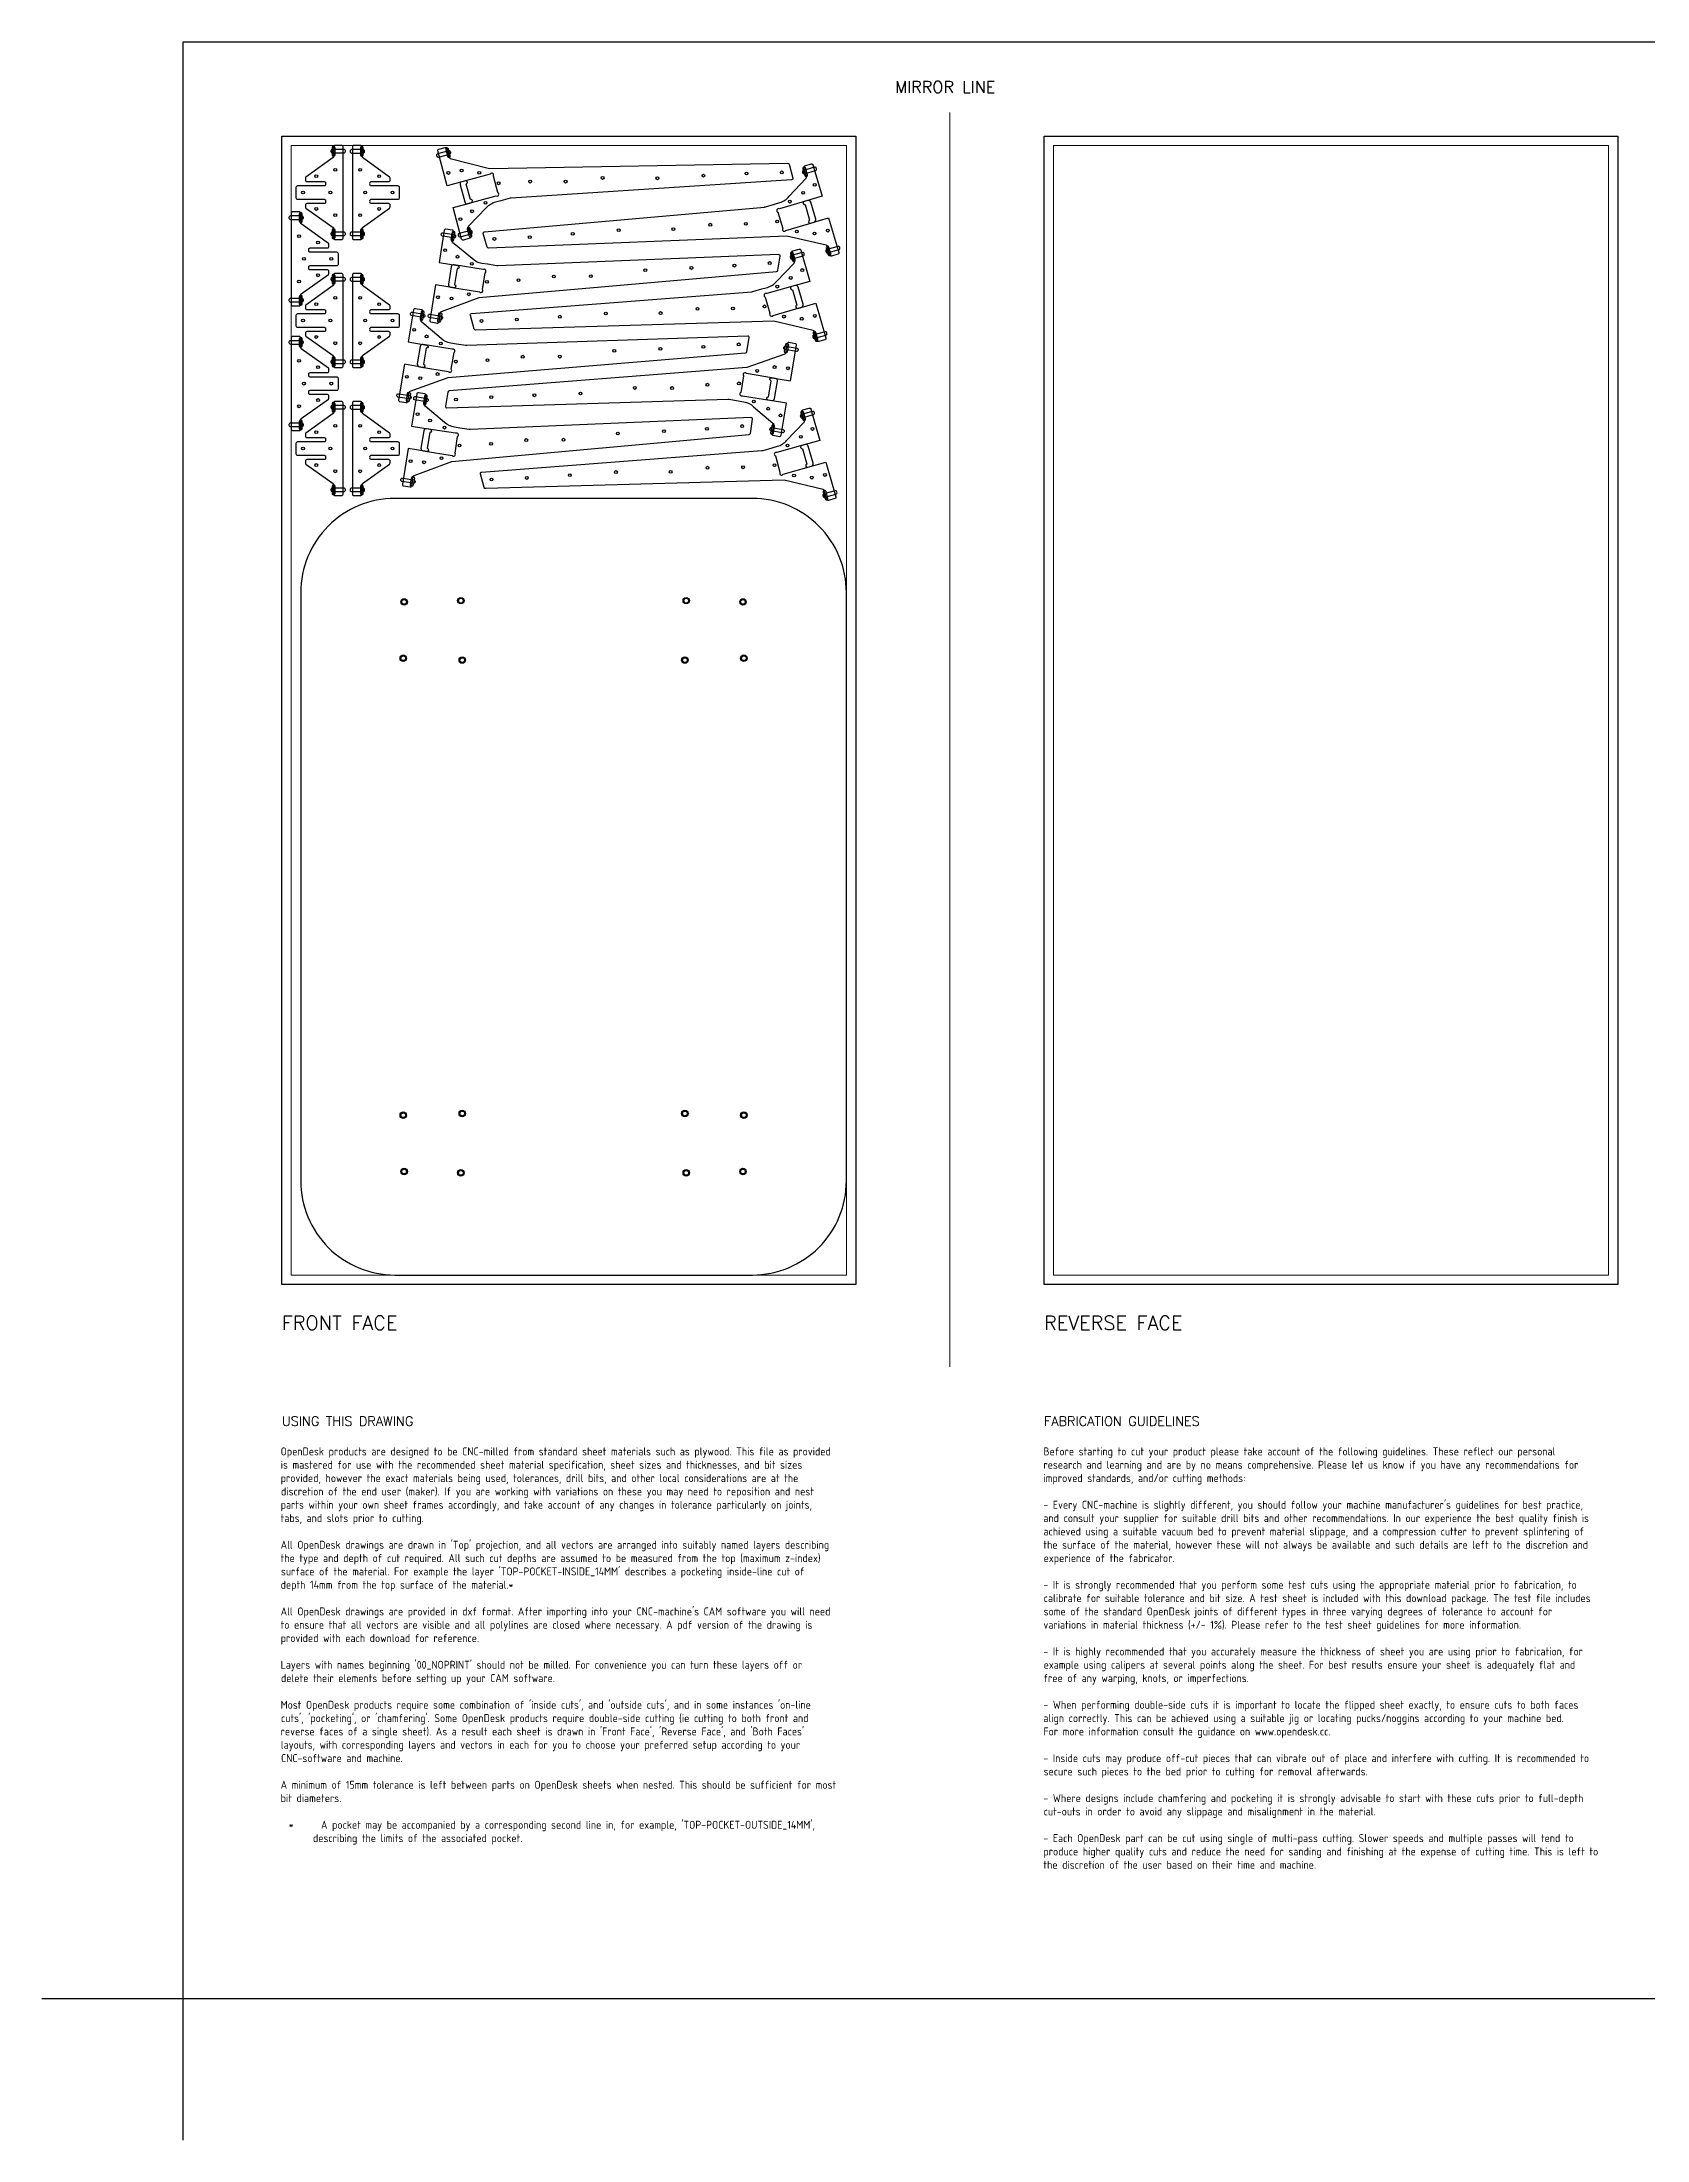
# Model space of a CAD drawing. Header units: millimetres. Extents: x -300 to 5880, y -300 to 4158.
# Drawn here: x -300 to 3112, y -300 to 4158 of the extents above; entities that cross this region are included whole.
import ezdxf
from ezdxf.enums import TextEntityAlignment as Align

# ---------------------------------------------------------------- set-up
doc = ezdxf.new("R2010")
doc.units = ezdxf.units.MM
doc.layers.add('00-NOPRINT_TEXT', color=7, linetype='Continuous', lineweight=25)
doc.layers.add('00_NOPRINT_TOLERANCE', color=7, linetype='Continuous', lineweight=5)
for name, color, linetype, lineweight, true_color in [('BOARD_$TH-NOMINAL', 3, 'Continuous', 30, 0x00ff00), ('TOP-CUT-OUTSIDE_24.000MM', 140, 'Continuous', 25, 0x00a2ff), ('TOP-HOLE-6.000MM-DIAM_15.000MM', 20, 'Continuous', 25, 0xff2400), ('TOP-POCKET-INSIDE_14.000MM', 190, 'Continuous', 25, 0x9300ff), ('TOP-POCKET-INSIDE_19.000MM', 100, 'Continuous', 25, 0x00ff20), ('TOP-POCKET-INSIDE_2.000MM', 110, 'Continuous', 25, 0x00ff94), ('TOP-POCKET-INSIDE_4.000MM', 160, 'Continuous', 25, 0x0026ff), ('TOP-POCKET-INSIDE_9.000MM', 60, 'Continuous', 25, 0xb0ff00)]:
    doc.layers.add(name, color=color, linetype=linetype, lineweight=lineweight, true_color=true_color)
doc.layers.add('TOP-CHAMFER-ONLINE_14.000MM', color=70, linetype='Continuous', true_color=0x8fff00)
doc.styles.add('OD-ISOCP-17_240', font='isocp.shx')
doc.styles.add('OD-ISOCP-17_241', font='isocp.shx')
doc.styles.add('OD-ISOCP-17_242', font='isocp.shx')
doc.styles.add('OD-ISOCP-17_243', font='isocp.shx')
doc.styles.add('OD-ISOCP-17_244', font='isocp.shx')
doc.styles.add('OD-ISOCP-17_245', font='isocp.shx')
doc.styles.add('OD-ISOCP-17_246', font='isocp.shx')
doc.styles.add('OD-ISOCP-17_247', font='isocp.shx')
doc.styles.add('OD-ISOCP-17_248', font='isocp.shx')
doc.styles.add('OD-ISOCP-17_249', font='isocp.shx')
doc.styles.add('OD-ISOCP-17_250', font='isocp.shx')
doc.styles.add('OD-ISOCP-17_251', font='isocp.shx')
doc.styles.add('OD-ISOCP-17_252', font='isocp.shx')
doc.styles.add('OD-ISOCP-17_253', font='isocp.shx')
doc.styles.add('OD-ISOCP-17_254', font='isocp.shx')
doc.styles.add('OD-ISOCP-17_255', font='isocp.shx')
doc.styles.add('OD-ISOCP-17_256', font='isocp.shx')
doc.styles.add('OD-ISOCP-17_257', font='isocp.shx')
doc.styles.add('OD-ISOCP-17_258', font='isocp.shx')
doc.styles.add('OD-ISOCP-17_259', font='isocp.shx')
doc.styles.add('OD-ISOCP-17_260', font='isocp.shx')
doc.styles.add('OD-ISOCP-17_261', font='isocp.shx')
doc.styles.add('OD-ISOCP-17_262', font='isocp.shx')
doc.styles.add('OD-ISOCP-17_263', font='isocp.shx')
doc.styles.add('OD-ISOCP-17_264', font='isocp.shx')
doc.styles.add('OD-ISOCP-17_265', font='isocp.shx')
doc.styles.add('OD-ISOCP-17_266', font='isocp.shx')
doc.styles.add('OD-ISOCP-17_267', font='isocp.shx')
doc.styles.add('OD-ISOCP-17_268', font='isocp.shx')
doc.styles.add('OD-ISOCP-17_269', font='isocp.shx')
doc.styles.add('OD-ISOCP-17_270', font='isocp.shx')
doc.styles.add('OD-ISOCP-17_271', font='isocp.shx')
doc.styles.add('OD-ISOCP-17_272', font='isocp.shx')
doc.styles.add('OD-ISOCP-17_273', font='isocp.shx')
doc.styles.add('OD-ISOCP-17_274', font='isocp.shx')
doc.styles.add('OD-ISOCP-17_275', font='isocp.shx')
doc.styles.add('OD-ISOCP-17_276', font='isocp.shx')
doc.styles.add('OD-ISOCP-17_277', font='isocp.shx')
doc.styles.add('OD-ISOCP-17_278', font='isocp.shx')
doc.styles.add('OD-ISOCP-17_279', font='isocp.shx')
doc.styles.add('OD-ISOCP-17_280', font='isocp.shx')
doc.styles.add('OD-ISOCP-17_281', font='isocp.shx')
doc.styles.add('OD-ISOCP-17_282', font='isocp.shx')
doc.styles.add('OD-ISOCP-17_283', font='isocp.shx')
doc.styles.add('OD-ISOCP-17_284', font='isocp.shx')
doc.styles.add('OD-ISOCP-17_285', font='isocp.shx')
doc.styles.add('OD-ISOCP-17_286', font='isocp.shx')
doc.styles.add('OD-ISOCP-17_287', font='isocp.shx')
doc.styles.add('OD-ISOCP-17_288', font='isocp.shx')
doc.styles.add('OD-SIMPLEX-20_87', font='simplex.shx')
doc.styles.add('OD-SIMPLEX-20_88', font='simplex.shx')
doc.styles.add('OD-SIMPLEX-25_89', font='simplex.shx')
doc.styles.add('OD-SIMPLEX-30_88', font='simplex.shx')
doc.styles.add('OD-SIMPLEX-30_89', font='simplex.shx')

# ---------------------------------------------------------------- blocks, each defined once
blk = doc.blocks.new('Borders Opendesk_7')
at = {"layer": '00-NOPRINT_TEXT'}
for p, q in [((0, 4158), (5880, 4158)), ((0, 0), (0, 4158)), ((0, 0), (-300, 0)), ((0, -300), (0, 0)), ((5880, 0), (0, 0))]:
    blk.add_line(p, q, dxfattribs=at)
at = {"layer": '00_NOPRINT_TOLERANCE', "ltscale": 0.379043}
blk.add_line((1630, 1343.2), (1630, 4008), dxfattribs=at)
at = {"layer": '00_NOPRINT_TOLERANCE', "ltscale": 0.379202}
for p, q in [((210, 3958), (1430, 3958)), ((210, 1518), (210, 3958)), ((1430, 3958), (1430, 1518)), ((1830, 3958), (3050, 3958)), ((1830, 1518), (1830, 3958)), ((3050, 3958), (3050, 1518)), ((1430, 1518), (210, 1518)), ((3050, 1518), (1830, 1518))]:
    blk.add_line(p, q, dxfattribs=at)
at = {"layer": '00_NOPRINT_TOLERANCE', "ltscale": 0.380876}
for p, q in [((230, 3938), (1410, 3938)), ((1850, 3938), (3030, 3938)), ((1410, 1538), (230, 1538)), ((3030, 1538), (1850, 1538))]:
    blk.add_line(p, q, dxfattribs=at)
at = {"layer": '00_NOPRINT_TOLERANCE', "ltscale": 0.380023}
for p, q in [((230, 1538), (230, 3938)), ((1410, 3938), (1410, 1538)), ((1850, 1538), (1850, 3938)), ((3030, 3938), (3030, 1538))]:
    blk.add_line(p, q, dxfattribs=at)
at = {"layer": 'BOARD_$TH-NOMINAL'}
for p, q in [((210, 3958), (1430, 3958)), ((210, 1518), (210, 3958)), ((1430, 3958), (1430, 1518)), ((1830, 3958), (3050, 3958)), ((1830, 1518), (1830, 3958)), ((3050, 3958), (3050, 1518)), ((1430, 1518), (210, 1518)), ((3050, 1518), (1830, 1518))]:
    blk.add_line(p, q, dxfattribs=at)
at = {"layer": '00-NOPRINT_TEXT', "style": 'OD-SIMPLEX-25_89'}
blk.add_text('MIRROR LINE', height=25, dxfattribs=at).set_placement((1513.3, 4049.9))
at = {"layer": '00-NOPRINT_TEXT', "color": 7}
for s, height, style, p in [('FRONT FACE', 30, 'OD-SIMPLEX-30_89', (210, 1451.3)), ('REVERSE FACE', 30, 'OD-SIMPLEX-30_88', (1830, 1451.3)), ('USING THIS DRAWING', 20, 'OD-SIMPLEX-20_88', (210, 1237.4)), ('FABRICATION GUIDELINES', 20, 'OD-SIMPLEX-20_87', (1830, 1237.4))]:
    blk.add_text(s, height=height, dxfattribs=dict(at, style=style)).set_placement(p, align=Align.TOP_LEFT)
for s, style, p in [('OpenDesk products are designed to be CNC-milled from standard sheet materials such as plywood. This file as provided', 'OD-ISOCP-17_265', (207.4, 1154.7)), ('Before starting to cut your product please take account of the following guidelines. These reflect our personal', 'OD-ISOCP-17_240', (1828.7, 1154.7)), ('is mastered for use with the recommended sheet material specification, sheet sizes and thicknesses, and bit sizes', 'OD-ISOCP-17_266', (207.4, 1126.3)), ('provided, however the exact materials being used, tolerances, drill bits, and other local considerations are at the', 'OD-ISOCP-17_267', (207.4, 1098)), ('research and learning and are by no means comprehensive. Please let us know if you have any recommendations for', 'OD-ISOCP-17_241', (1828.7, 1126.3)), ('improved standards, and/or cutting methods:', 'OD-ISOCP-17_242', (1828.7, 1098)), ('discretion of the end user (maker). If you are working with variations on these you may need to reposition and nest', 'OD-ISOCP-17_268', (208.1, 1069.7)), ('tabs, and slots prior to cutting.', 'OD-ISOCP-17_270', (207.4, 1013)), ('parts within your own sheet frames accordingly, and take account of any changes in tolerance particularly on joints,', 'OD-ISOCP-17_269', (207.4, 1041.3)), ("- Every CNC-machine is slightly different, you should follow your machine manufacturer's guidelines for best practice,", 'OD-ISOCP-17_243', (1828.7, 1041.3)), ('and consult your supplier for suitable drill bits and other recommendations. In our experience the best quality finish is', 'OD-ISOCP-17_244', (1828.7, 1013)), ('achieved using a suitable vacuum bed to prevent material slippage, and a compression cutter to prevent splintering of', 'OD-ISOCP-17_245', (1828.7, 984.7)), ('the type and depth of cut required. All such cut depths are assumed to be measured from the top (maximum z-index)', 'OD-ISOCP-17_272', (207.4, 928)), ("All OpenDesk drawings are drawn in 'Top' projection, and all vectors are arranged into suitably named layers describing", 'OD-ISOCP-17_271', (207.4, 956.3)), ('the surface of the material, however these will not always be available and such details are left to the discretion and', 'OD-ISOCP-17_246', (1828.7, 956.3)), ('experience of the fabricator.', 'OD-ISOCP-17_247', (1829.2, 928)), ("surface of the material. For example the layer 'TOP-POCKET-INSIDE_14MM' describes a pocketing inside-line cut of", 'OD-ISOCP-17_273', (208, 899.7)), ('depth 14mm from the top surface of the material.*', 'OD-ISOCP-17_274', (207.4, 871.3)), ('- It is strongly recommended that you perform some test cuts using the appropriate material prior to fabrication, to', 'OD-ISOCP-17_248', (1828.7, 871.3)), ('calibrate for suitable tolerance and bit size. A test sheet is included with this download package. The test file includes', 'OD-ISOCP-17_249', (1829.3, 843)), ('to ensure that all vectors are visible and all polylines are closed where necessary. A pdf version of the drawing is', 'OD-ISOCP-17_276', (207.4, 786.3)), ("All OpenDesk drawings are provided in dxf format. After importing into your CNC-machine's CAM software you will need", 'OD-ISOCP-17_275', (207.4, 814.7)), ('variations in material thickness (+/- 1%). Please refer to the test sheet guidelines for more information.', 'OD-ISOCP-17_251', (1828.7, 786.3)), ('some of the standard OpenDesk joints of different types in three varying degrees of tolerance to account for', 'OD-ISOCP-17_250', (1829.2, 814.7)), ('provided with each download for reference.', 'OD-ISOCP-17_277', (207.4, 758)), ("Layers with names beginning '00_NOPRINT' should not be milled. For convenience you can turn these layers off or", 'OD-ISOCP-17_278', (207.4, 701.3)), ('- It is highly recommended that you accurately measure the thickness of sheet you are using prior to fabrication, for', 'OD-ISOCP-17_252', (1828.7, 729.7)), ('example using calipers at several points along the sheet. For best results ensure your sheet is adequately flat and', 'OD-ISOCP-17_253', (1829.2, 701.3)), ('delete their elements before setting up your CAM software.', 'OD-ISOCP-17_279', (208.1, 673)), ('free of any warping, knots, or imperfections.', 'OD-ISOCP-17_254', (1828.7, 673)), ("Most OpenDesk products require some combination of 'inside cuts', and 'outside cuts', and in some instances 'on-line", 'OD-ISOCP-17_280', (207.4, 616.3)), ('- When performing double-side cuts it is important to locate the flipped sheet exactly, to ensure cuts to both faces', 'OD-ISOCP-17_255', (1828.7, 616.3)), ("reverse faces of a single sheet). As a result each sheet is drawn in 'Front Face', 'Reverse Face', and 'Both Faces'", 'OD-ISOCP-17_282', (207.4, 559.7)), ("cuts', 'pocketing', or 'chamfering'. Some OpenDesk products require double-side cutting (ie cutting to both front and", 'OD-ISOCP-17_281', (208.1, 588)), ('align correctly. This can be achieved using a suitable jig or locating pucks/noggins according to your machine bed.', 'OD-ISOCP-17_256', (1828.7, 588)), ('layouts, with corresponding layers and vectors in each for you to choose your preferred setup according to your', 'OD-ISOCP-17_283', (207.8, 531.3)), ('For more information consult the guidance on www.opendesk.cc.', 'OD-ISOCP-17_257', (1828.7, 559.7)), ('CNC-software and machine.', 'OD-ISOCP-17_284', (208.2, 503)), ('- Inside cuts may produce off-cut pieces that can vibrate out of place and interfere with cutting. It is recommended to', 'OD-ISOCP-17_258', (1828.7, 503)), ('secure such pieces to the bed prior to cutting for removal afterwards.', 'OD-ISOCP-17_259', (1829.2, 474.7)), ('A minimum of 15mm tolerance is left between parts on OpenDesk sheets when nested. This should be sufficient for most', 'OD-ISOCP-17_285', (207.4, 446.3)), ('bit diameters.', 'OD-ISOCP-17_286', (207.4, 418)), ('- Where designs include chamfering and pocketing it is strongly advisable to start with these cuts prior to full-depth', 'OD-ISOCP-17_260', (1828.7, 418)), ('cut-outs in order to avoid any slippage and misalignment in the material.', 'OD-ISOCP-17_261', (1829.3, 389.7)), ("*      A pocket may be accompanied by a corresponding second line in, for example, 'TOP-POCKET-OUTSIDE_14MM',", 'OD-ISOCP-17_287', (224.4, 361.3)), ('describing the limits of the associated pocket.', 'OD-ISOCP-17_288', (276.1, 333)), ('- Each OpenDesk part can be cut using single of multi-pass cutting. Slower speeds and multiple passes will tend to', 'OD-ISOCP-17_262', (1828.7, 333)), ('produce higher quality cuts and reduce the need for sanding and finishing at the expense of cutting time. This is left to', 'OD-ISOCP-17_263', (1828.7, 304.7)), ('the discretion of the user based on their time and machine.', 'OD-ISOCP-17_264', (1828.7, 276.3))]:
    blk.add_text(s, height=17, dxfattribs=dict(at, style=style)).set_placement(p)

msp = doc.modelspace()

# ---------------------------------------------------------------- linework, layer by layer
at = {"layer": 'TOP-CHAMFER-ONLINE_14.000MM'}
msp.add_lwpolyline([(250, 1738, 0.414214), (450, 1538), (1210, 1538, 0.414214), (1410, 1738), (1410, 2988, 0.414214), (1210, 3188), (450, 3188, 0.414214), (250, 2988)], format="xyb", close=True, dxfattribs=at)
at = {"layer": 'TOP-CUT-OUTSIDE_24.000MM'}
for points in [[(320, 3914.7, -0.241638), (318.7, 3912.2), (261.1, 3870.9, 0.241638), (259.9, 3868.5), (259.9, 3864.5, 0.414214), (262.9, 3861.5), (300, 3861.5, -0.610914), (302.4, 3856.7, -0.610914), (300, 3852), (243, 3852, 0.414214), (240, 3849), (240, 3827, 0.414214), (243, 3824), (300, 3824, -0.610914), (302.4, 3819.2, -0.610914), (300, 3814.5), (262.9, 3814.5, 0.414214), (259.9, 3811.5), (259.9, 3807.5, 0.241641), (261.1, 3805.1), (318.7, 3763.8, -0.241641), (320, 3761.3), (320, 3741, 0.414214), (323, 3738), (337, 3738, 0.414214), (340, 3741), (340, 3935, 0.414214), (337, 3938), (323, 3938, 0.414214), (320, 3935), (320, 3914.7)], [(380, 3761.3, -0.241638), (381.3, 3763.8), (438.9, 3805.1, 0.241638), (440.1, 3807.5), (440.1, 3811.5, 0.414214), (437.1, 3814.5), (400, 3814.5, -0.610914), (397.6, 3819.2, -0.610914), (400, 3824), (457, 3824, 0.414214), (460, 3827), (460, 3849, 0.414214), (457, 3852), (400, 3852, -0.610914), (397.6, 3856.7, -0.610914), (400, 3861.5), (437.1, 3861.5, 0.414214), (440.1, 3864.5), (440.1, 3868.5, 0.241641), (438.9, 3870.9), (381.3, 3912.2, -0.241641), (380, 3914.7), (380, 3935, 0.414214), (377, 3938), (363, 3938, 0.414214), (360, 3935), (360, 3741, 0.414214), (363, 3738), (377, 3738, 0.414214), (380, 3741), (380, 3761.3)], [(1288.3, 3898.1), (1296.2, 3868.8, -0.474038), (1293.5, 3865.1), (697.3, 3826.3, 0.050005), (695, 3825.9), (675.7, 3820.7), (664.1, 3817.5, 0.146886), (644.5, 3805.4), (606.8, 3766.9, 0.266007), (606.1, 3764), (611.4, 3744.5, -0.414214), (609.3, 3740.8), (595.8, 3737.2, -0.414214), (592.1, 3739.3), (574, 3806.1), (612.6, 3816.5, 0.989041), (610.7, 3823.3), (601.8, 3856.1, 0.989041), (600, 3862.8), (561.4, 3852.4), (541.3, 3926.5, -0.414214), (543.4, 3930.2), (556.9, 3933.9, -0.414214), (560.6, 3931.8), (565.9, 3912.4, 0.271162), (568, 3910.3), (651, 3889.4), (1285.3, 3900.3, -0.343448), (1288.3, 3898.1)], [(646.5, 3721.8), (637.9, 3750.9, -0.474038), (640.5, 3754.8), (1235.6, 3807.3, 0.050005), (1238, 3807.8), (1257.1, 3813.4), (1268.7, 3816.8, 0.146886), (1287.9, 3829.4), (1324.7, 3868.8, 0.266007), (1325.4, 3871.7), (1319.7, 3891.1, -0.414214), (1321.7, 3894.8), (1335.1, 3898.8, -0.414214), (1338.8, 3896.7), (1358.5, 3830.4), (1320.1, 3819, 0.989041), (1322.1, 3812.3), (1331.8, 3779.7, 0.989041), (1333.8, 3773), (1372.1, 3784.4), (1393.9, 3710.7, -0.414214), (1391.9, 3707), (1378.5, 3703, -0.414214), (1374.7, 3705), (1369.1, 3724.3, 0.271162), (1366.8, 3726.3), (1283.4, 3745.3), (649.5, 3719.7, -0.343448), (646.5, 3721.8)], [(250, 3600.1), (250, 3620.4, -0.241638), (251.3, 3622.9), (308.9, 3664.2, 0.241638), (310.1, 3666.6), (310.1, 3670.6, 0.414214), (307.1, 3673.6), (270, 3673.6, -0.610914), (267.6, 3678.4, -0.610914), (270, 3683.1), (327, 3683.1, 0.414214), (330, 3686.1), (330, 3708.1, 0.414214), (327, 3711.1), (270, 3711.1, -0.610914), (267.6, 3715.9, -0.610914), (270, 3720.6), (307.1, 3720.6, 0.414214), (310.1, 3723.6), (310.1, 3727.6, 0.241641), (308.9, 3730), (251.3, 3771.3, -0.241641), (250, 3773.8), (250, 3794.1, 0.414214), (247, 3797.1), (233, 3797.1, 0.414214), (230, 3794.1), (230, 3600.1, 0.414214), (233, 3597.1), (247, 3597.1, 0.414214), (250, 3600.1)], [(1264.2, 3672.8), (1269, 3702.8, 0.474038), (1265.9, 3706.2), (669, 3682.4, -0.050005), (666.6, 3682.5), (646.9, 3685.7), (635, 3687.6, -0.146886), (614.3, 3697.7), (572.8, 3732, -0.266007), (571.7, 3734.8), (574.9, 3754.7, 0.414214), (572.5, 3758.2), (558.6, 3760.4, 0.414214), (555.2, 3757.9), (544.2, 3689.6), (583.7, 3683.2, -0.989041), (582.6, 3676.3), (577.1, 3642.8, -0.989041), (576, 3635.9), (536.5, 3642.2), (524.3, 3566.4, 0.414214), (526.8, 3563), (540.6, 3560.7, 0.414214), (544.1, 3563.2), (547.2, 3583, -0.271162), (549.2, 3585.3), (629.5, 3614.8), (1261.5, 3670.3, 0.343448), (1264.2, 3672.8)], [(618.9, 3547.8), (610.6, 3576.9, -0.474038), (613.2, 3580.7), (1208.8, 3627.3, 0.050005), (1211.2, 3627.7), (1230.4, 3633.2), (1242, 3636.5, 0.146886), (1261.4, 3648.9), (1298.6, 3687.9, 0.266007), (1299.3, 3690.8), (1293.7, 3710.2, -0.414214), (1295.8, 3713.9), (1309.2, 3717.8, -0.414214), (1313, 3715.7), (1331.9, 3649.2), (1293.5, 3638.2, 0.989041), (1295.4, 3631.5), (1304.7, 3598.8, 0.989041), (1306.6, 3592), (1345.1, 3603), (1366.2, 3529.1, -0.414214), (1364.1, 3525.4), (1350.6, 3521.6, -0.414214), (1346.9, 3523.7), (1341.4, 3542.9, 0.271162), (1339.2, 3545), (1256, 3564.9), (621.9, 3545.6, -0.343448), (618.9, 3547.8)], [(320, 3642.7, -0.241638), (318.7, 3640.2), (261.1, 3598.9, 0.241638), (259.9, 3596.5), (259.9, 3592.5, 0.414214), (262.9, 3589.5), (300, 3589.5, -0.610914), (302.4, 3584.7, -0.610914), (300, 3580), (243, 3580, 0.414214), (240, 3577), (240, 3555, 0.414214), (243, 3552), (300, 3552, -0.610914), (302.4, 3547.2, -0.610914), (300, 3542.5), (262.9, 3542.5, 0.414214), (259.9, 3539.5), (259.9, 3535.5, 0.241641), (261.1, 3533.1), (318.7, 3491.8, -0.241641), (320, 3489.3), (320, 3469, 0.414214), (323, 3466), (337, 3466, 0.414214), (340, 3469), (340, 3663, 0.414214), (337, 3666), (323, 3666, 0.414214), (320, 3663), (320, 3642.7)], [(380, 3489.3, -0.241638), (381.3, 3491.8), (438.9, 3533.1, 0.241638), (440.1, 3535.5), (440.1, 3539.5, 0.414214), (437.1, 3542.5), (400, 3542.5, -0.610914), (397.6, 3547.2, -0.610914), (400, 3552), (457, 3552, 0.414214), (460, 3555), (460, 3577, 0.414214), (457, 3580), (400, 3580, -0.610914), (397.6, 3584.7, -0.610914), (400, 3589.5), (437.1, 3589.5, 0.414214), (440.1, 3592.5), (440.1, 3596.5, 0.241641), (438.9, 3598.9), (381.3, 3640.2, -0.241641), (380, 3642.7), (380, 3663, 0.414214), (377, 3666), (363, 3666, 0.414214), (360, 3663), (360, 3469, 0.414214), (363, 3466), (377, 3466, 0.414214), (380, 3469), (380, 3489.3)], [(1198.3, 3499.8), (1203.3, 3529.7, 0.474038), (1200.2, 3533.2), (603.1, 3512.7, -0.050005), (600.7, 3512.8), (581, 3516.1), (569.2, 3518.1, -0.146886), (548.5, 3528.2), (507.2, 3562.8, -0.266007), (506.2, 3565.6), (509.5, 3585.5, 0.414214), (507, 3589), (493.2, 3591.3, 0.414214), (489.8, 3588.8), (478.4, 3520.6), (517.8, 3514, -0.989041), (516.7, 3507.1), (511.1, 3473.5, -0.989041), (509.9, 3466.6), (470.5, 3473.2), (457.8, 3397.5, 0.414214), (460.3, 3394), (474.1, 3391.7, 0.414214), (477.5, 3394.2), (480.8, 3413.9, -0.271162), (482.8, 3416.3), (563.3, 3445.3), (1195.6, 3497.3, 0.343448), (1198.3, 3499.8)], [(250, 3335.1), (250, 3355.4, -0.241638), (251.3, 3357.9), (308.9, 3399.2, 0.241638), (310.1, 3401.6), (310.1, 3405.6, 0.414214), (307.1, 3408.6), (270, 3408.6, -0.610914), (267.6, 3413.4, -0.610914), (270, 3418.1), (327, 3418.1, 0.414214), (330, 3421.1), (330, 3443.1, 0.414214), (327, 3446.1), (270, 3446.1, -0.610914), (267.6, 3450.9, -0.610914), (270, 3455.6), (307.1, 3455.6, 0.414214), (310.1, 3458.6), (310.1, 3462.6, 0.241641), (308.9, 3465), (251.3, 3506.3, -0.241641), (250, 3508.8), (250, 3529.1, 0.414214), (247, 3532.1), (233, 3532.1, 0.414214), (230, 3529.1), (230, 3335.1, 0.414214), (233, 3332.1), (247, 3332.1, 0.414214), (250, 3335.1)], [(563, 3414), (557.9, 3384.1, 0.474038), (560.9, 3380.6), (1158.1, 3398.8, -0.050005), (1160.4, 3398.7), (1180.1, 3395.3), (1192, 3393.3, -0.146886), (1212.6, 3383), (1253.8, 3348.3, -0.266007), (1254.8, 3345.5), (1251.4, 3325.6, 0.414214), (1253.9, 3322.2), (1267.7, 3319.8, 0.414214), (1271.1, 3322.2), (1282.8, 3390.4), (1243.4, 3397.2, -0.989041), (1244.5, 3404.1), (1250.3, 3437.6, -0.989041), (1251.5, 3444.5), (1290.9, 3437.8), (1303.8, 3513.5, 0.414214), (1301.4, 3516.9), (1287.6, 3519.3, 0.414214), (1284.1, 3516.8), (1280.7, 3497.1, -0.271162), (1278.8, 3494.8), (1198.2, 3466), (565.7, 3416.5, 0.343448), (563, 3414)], [(320, 3370.7, -0.241638), (318.7, 3368.2), (261.1, 3326.9, 0.241638), (259.9, 3324.5), (259.9, 3320.5, 0.414214), (262.9, 3317.5), (300, 3317.5, -0.610914), (302.4, 3312.7, -0.610914), (300, 3308), (243, 3308, 0.414214), (240, 3305), (240, 3283, 0.414214), (243, 3280), (300, 3280, -0.610914), (302.4, 3275.2, -0.610914), (300, 3270.5), (262.9, 3270.5, 0.414214), (259.9, 3267.5), (259.9, 3263.5, 0.241641), (261.1, 3261.1), (318.7, 3219.8, -0.241641), (320, 3217.3), (320, 3197, 0.414214), (323, 3194), (337, 3194, 0.414214), (340, 3197), (340, 3391, 0.414214), (337, 3394), (323, 3394, 0.414214), (320, 3391), (320, 3370.7)], [(380, 3217.3, -0.241638), (381.3, 3219.8), (438.9, 3261.1, 0.241638), (440.1, 3263.5), (440.1, 3267.5, 0.414214), (437.1, 3270.5), (400, 3270.5, -0.610914), (397.6, 3275.2, -0.610914), (400, 3280), (457, 3280, 0.414214), (460, 3283), (460, 3305, 0.414214), (457, 3308), (400, 3308, -0.610914), (397.6, 3312.7, -0.610914), (400, 3317.5), (437.1, 3317.5, 0.414214), (440.1, 3320.5), (440.1, 3324.5, 0.241641), (438.9, 3326.9), (381.3, 3368.2, -0.241641), (380, 3370.7), (380, 3391, 0.414214), (377, 3394), (363, 3394, 0.414214), (360, 3391), (360, 3197, 0.414214), (363, 3194), (377, 3194, 0.414214), (380, 3197), (380, 3217.3)], [(1205.9, 3326.4), (1210.6, 3356.4, 0.474038), (1207.5, 3359.8), (610.6, 3334.4, -0.050005), (608.2, 3334.6), (588.5, 3337.7), (576.6, 3339.6, -0.146886), (555.9, 3349.6), (514.3, 3383.8, -0.266007), (513.2, 3386.6), (516.4, 3406.5, 0.414214), (513.9, 3410), (500.1, 3412.2, 0.414214), (496.6, 3409.7), (485.8, 3341.3), (525.3, 3335.1, -0.989041), (524.2, 3328.2), (518.9, 3294.6, -0.989041), (517.8, 3287.7), (478.3, 3293.9), (466.2, 3218.1, 0.414214), (468.7, 3214.6), (482.6, 3212.4, 0.414214), (486, 3214.9), (489.1, 3234.7, -0.271162), (491.1, 3237.1), (571.3, 3266.8), (1203.2, 3323.9, 0.343448), (1205.9, 3326.4)], [(640.2, 3211.1), (632, 3240.3, -0.474038), (634.6, 3244.1), (1230.3, 3289.7, 0.050005), (1232.7, 3290.2), (1251.9, 3295.6), (1263.5, 3298.9, 0.146886), (1282.9, 3311.3), (1320.1, 3350.2, 0.266007), (1320.8, 3353.1), (1315.3, 3372.5, -0.414214), (1317.4, 3376.2), (1330.8, 3380.1, -0.414214), (1334.6, 3378), (1353.4, 3311.4), (1315, 3300.5, 0.989041), (1316.9, 3293.8), (1326.1, 3261.1, 0.989041), (1328, 3254.3), (1366.5, 3265.2), (1387.5, 3191.3, -0.414214), (1385.4, 3187.6), (1372, 3183.8, -0.414214), (1368.3, 3185.9), (1362.8, 3205.2, 0.271162), (1360.6, 3207.3), (1277.4, 3227.2), (643.2, 3208.9, -0.343448), (640.2, 3211.1)]]:
    msp.add_lwpolyline(points, format="xyb", dxfattribs=at)
msp.add_lwpolyline([(250, 1738, 0.414214), (450, 1538), (1210, 1538, 0.414214), (1410, 1738), (1410, 2988, 0.414214), (1210, 3188), (450, 3188, 0.414214), (250, 2988)], format="xyb", close=True, dxfattribs=at)
at = {"layer": 'TOP-HOLE-6.000MM-DIAM_15.000MM'}
for centre in [(323.6, 3886.2), (376.4, 3886.2), (563.9, 3879.6), (592, 3885), (629.6, 3880.1), (1197.5, 3878.6), (1272.7, 3880.9), (255, 3838), (283.2, 3872.9), (313.1, 3838), (386.9, 3838), (416.8, 3872.9), (445, 3838), (670.8, 3857.7), (737.8, 3861.2), (813.2, 3861.3), (891.8, 3869.1), (1008.1, 3868.3), (1106, 3873.9), (1318.1, 3837.4), (1342.5, 3854.5), (283.2, 3803.1), (323.6, 3789.8), (376.4, 3789.8), (416.8, 3803.1), (614.2, 3798.2), (642.9, 3816.2), (1289.8, 3818.7), (246.4, 3745.3), (589.4, 3781.6), (736.8, 3743.4), (828.1, 3750.3), (925.9, 3758.1), (1042.2, 3760.1), (1120.6, 3769.7), (1196, 3771.4), (1262.9, 3776.5), (1304.6, 3755.1), (1342.3, 3751.1), (1370.3, 3757.2), (286.8, 3732), (557, 3715.6), (583.3, 3701.7), (661.7, 3739.4), (256.9, 3697.1), (286.8, 3662.2), (315, 3697.1), (613.8, 3686.7), (787.9, 3659.7), (866.8, 3660.2), (982.4, 3673.1), (1080.4, 3677.8), (1171.8, 3682.7), (1246.9, 3688.3), (1291.6, 3656.5), (1316.2, 3673.4), (246.4, 3648.9), (323.6, 3614.2), (376.4, 3614.2), (541.8, 3615.5), (570.4, 3613), (607.3, 3621.8), (645.9, 3648.4), (712.9, 3651.9), (1263.1, 3638.1), (255, 3566), (283.2, 3600.9), (313.1, 3566), (386.9, 3566), (416.8, 3600.9), (445, 3566), (634.3, 3565.2), (709.5, 3568.4), (800.8, 3574.3), (898.7, 3581.2), (1015, 3582), (1093.4, 3590.8), (1168.8, 3591.8), (1235.8, 3596.2), (1277.3, 3574.4), (1314.9, 3570), (1343, 3575.8), (283.2, 3531.1), (416.8, 3531.1), (491.3, 3546.5), (517.6, 3532.4), (246.4, 3480.3), (323.6, 3517.8), (376.4, 3517.8), (548, 3517.3), (579.9, 3478.8), (646.9, 3481.9), (721.9, 3489.3), (800.8, 3489.4), (916.5, 3501.7), (1014.6, 3505.8), (1106, 3510.2), (1181, 3515.4), (256.9, 3432.1), (286.8, 3467), (315, 3432.1), (475.6, 3446.4), (504.2, 3443.8), (541.1, 3452.4), (1114.4, 3429.8), (1181.5, 3432.6), (1220.3, 3458.9), (1257.3, 3467.3), (1285.8, 3464.6), (286.8, 3397.2), (580.1, 3398.4), (655.2, 3403.3), (746.7, 3407.3), (844.7, 3411), (960.4, 3422.9), (1039.3, 3422.6), (1213.2, 3394), (246.4, 3383.9), (323.6, 3342.2), (376.4, 3342.2), (498.5, 3367.3), (524.9, 3353.5), (1188.5, 3341.9), (1243.5, 3378.8), (1269.8, 3364.6), (283.2, 3328.9), (416.8, 3328.9), (555.5, 3338.6), (587.6, 3300.4), (654.6, 3304), (729.6, 3312.1), (808.5, 3312.8), (924.1, 3326), (1022.1, 3330.9), (1113.5, 3336.1), (1284.6, 3300.5), (1313.1, 3318.8), (1337.7, 3335.7), (255, 3294), (283.2, 3259.1), (313.1, 3294), (386.9, 3294), (416.8, 3259.1), (445, 3294), (483.6, 3267.2), (512.2, 3264.8), (549.1, 3273.7), (1114.8, 3253.4), (1190.3, 3254.3), (1257.2, 3258.6), (323.6, 3245.8), (376.4, 3245.8), (655.7, 3228.5), (730.8, 3231.6), (822.2, 3237.4), (920.1, 3244.1), (1036.4, 3244.7), (1298.7, 3236.7), (1336.3, 3232.3), (1364.4, 3238)]:
    msp.add_circle(centre, 3, dxfattribs=at)
at = {"layer": 'TOP-POCKET-INSIDE_14.000MM'}
for points in [[(652.9, 3877.2), (592.4, 3860.8, 0.414214), (588.8, 3854.4), (598.6, 3818.1, 0.414214), (605, 3814.5), (665.4, 3830.8, 1), (668.9, 3838.1), (659.5, 3872.7, 1), (652.9, 3877.2)], [(1281.3, 3757.5), (1341.3, 3775.3, 0.414214), (1344.8, 3781.8), (1334.2, 3817.7, 0.414214), (1327.7, 3821.3), (1267.6, 3803.5, 1), (1264.3, 3796.2), (1274.5, 3761.8, 1), (1281.3, 3757.5)], [(630.1, 3627.1, 1), (636.2, 3632.3), (641.9, 3667.7, 1), (637.7, 3674.5), (575.9, 3684.5, 0.414214), (569.9, 3680.2), (564, 3643.1, 0.414214), (568.3, 3637.1), (630.1, 3627.1)], [(1254, 3577), (1314.2, 3594.2, 0.414214), (1317.8, 3600.7), (1307.5, 3636.8, 0.414214), (1301, 3640.3), (1240.8, 3623.2, 1), (1237.4, 3615.9), (1247.3, 3581.4, 1), (1254, 3577)], [(563.9, 3457.6, 1), (570.1, 3462.7), (576, 3498.1, 1), (571.8, 3505), (510.1, 3515.3, 0.414214), (504.1, 3511), (497.9, 3474, 0.414214), (502.2, 3467.9), (563.9, 3457.6)], [(1197.5, 3453.7, 1), (1191.3, 3448.7), (1185.2, 3413.3, 1), (1189.4, 3406.4), (1251.1, 3395.9, 0.414214), (1257.1, 3400.1), (1263.5, 3437.1, 0.414214), (1259.2, 3443.2), (1197.5, 3453.7)], [(571.9, 3279.1, 1), (578, 3284.2), (583.6, 3319.7, 1), (579.4, 3326.5), (517.6, 3336.3, 0.414214), (511.6, 3332), (505.7, 3294.9, 0.414214), (510, 3288.9), (571.9, 3279.1)], [(1275.4, 3239.4), (1335.6, 3256.5, 0.414214), (1339.2, 3262.9), (1329, 3299, 0.414214), (1322.5, 3302.7), (1262.3, 3285.6, 1), (1258.9, 3278.3), (1268.7, 3243.8, 1), (1275.4, 3239.4)]]:
    msp.add_lwpolyline(points, format="xyb", dxfattribs=at)
at = {"layer": 'TOP-POCKET-INSIDE_19.000MM'}
for centre in [(469.9, 2968.1), (590.5, 2970.9), (1069.5, 2970.9), (1190.1, 2968.1), (468, 2848.4), (1192, 2848.4), (593.4, 2844.7), (1066.6, 2844.7), (468, 1877.6), (593.4, 1881.3), (1066.6, 1881.3), (1192, 1877.6), (469.9, 1757.9), (590.5, 1755.1), (1069.5, 1755.1), (1190.1, 1757.9)]:
    msp.add_circle(centre, 5, dxfattribs=at)
at = {"layer": 'TOP-POCKET-INSIDE_2.000MM'}
for centre in [(469.9, 2968.1), (590.5, 2970.9), (1069.5, 2970.9), (1190.1, 2968.1), (468, 2848.4), (1192, 2848.4), (593.4, 2844.7), (1066.6, 2844.7), (468, 1877.6), (593.4, 1881.3), (1066.6, 1881.3), (1192, 1877.6), (469.9, 1757.9), (590.5, 1755.1), (1069.5, 1755.1), (1190.1, 1757.9)]:
    msp.add_circle(centre, 6.85, dxfattribs=at)
at = {"layer": 'TOP-POCKET-INSIDE_4.000MM'}
for points in [[(344.9, 3926.4, 0.414214), (341.9, 3929.4), (317.2, 3929.4, 0.414214), (314.2, 3926.4), (314.2, 3925.2, 0.414214), (317.2, 3922.2), (341.9, 3922.2, 0.414214), (344.9, 3925.2)], [(355.1, 3925, 0.414214), (358.1, 3922), (382.8, 3922, 0.414214), (385.8, 3925), (385.8, 3926.2, 0.414214), (382.8, 3929.2), (358.1, 3929.2, 0.414214), (355.1, 3926.2)], [(538.8, 3916.8), (539.1, 3915.6, 0.414214), (542.8, 3913.5), (566.7, 3919.9, 0.414214), (568.9, 3923.6), (568.5, 3924.8, 0.414214), (564.9, 3926.9), (540.9, 3920.4, 0.414214)], [(1318.5, 3884.9, 0.414214), (1316.5, 3881.2), (1316.9, 3880, 0.414214), (1320.6, 3878), (1344.3, 3885, 0.414214), (1346.4, 3888.7), (1346, 3889.9, 0.414214), (1342.3, 3891.9)], [(225.1, 3784.1, 0.414214), (228.1, 3781.1), (252.8, 3781.1, 0.414214), (255.8, 3784.1), (255.8, 3785.3, 0.414214), (252.8, 3788.3), (228.1, 3788.3, 0.414214), (225.1, 3785.3)], [(344.9, 3751, 0.414214), (341.9, 3754), (317.2, 3754, 0.414214), (314.2, 3751), (314.2, 3749.8, 0.414214), (317.2, 3746.8), (341.9, 3746.8, 0.414214), (344.9, 3749.8)], [(355.1, 3749.6, 0.414214), (358.1, 3746.6), (382.8, 3746.6, 0.414214), (385.8, 3749.6), (385.8, 3750.8, 0.414214), (382.8, 3753.8), (358.1, 3753.8, 0.414214), (355.1, 3750.8)], [(579.3, 3745.3), (579.1, 3744.1, -0.414214), (575.7, 3741.6), (551.2, 3745.6, -0.414214), (548.8, 3749), (549, 3750.2, -0.414214), (552.4, 3752.7), (576.9, 3748.8, -0.414214)], [(614.8, 3754.3), (614.4, 3755.5, 0.414214), (610.8, 3757.6), (586.8, 3751.1, 0.414214), (584.7, 3747.5), (585.1, 3746.3, 0.414214), (588.7, 3744.2), (612.6, 3750.6, 0.414214)], [(1316.4, 3710.9), (1292.5, 3704.1, 0.414214), (1290.5, 3700.4), (1290.8, 3699.2, 0.414214), (1294.5, 3697.1), (1318.3, 3703.9, 0.414214), (1320.4, 3707.6), (1320.1, 3708.8, 0.414214)], [(1396.2, 3720.5), (1395.8, 3721.7, 0.414214), (1392.1, 3723.7), (1368.3, 3716.7, 0.414214), (1366.3, 3713), (1366.7, 3711.8, 0.414214), (1370.4, 3709.8), (1394.2, 3716.8, 0.414214)], [(344.9, 3654.4, 0.414214), (341.9, 3657.4), (317.2, 3657.4, 0.414214), (314.2, 3654.4), (314.2, 3653.2, 0.414214), (317.2, 3650.2), (341.9, 3650.2, 0.414214), (344.9, 3653.2)], [(355.1, 3653, 0.414214), (358.1, 3650), (382.8, 3650, 0.414214), (385.8, 3653), (385.8, 3654.2, 0.414214), (382.8, 3657.2), (358.1, 3657.2, 0.414214), (355.1, 3654.2)], [(225.1, 3608.7, 0.414214), (228.1, 3605.7), (252.8, 3605.7, 0.414214), (255.8, 3608.7), (255.8, 3609.9, 0.414214), (252.8, 3612.9), (228.1, 3612.9, 0.414214), (225.1, 3609.9)], [(513.8, 3576.1), (513.6, 3574.9, -0.414214), (510.2, 3572.4), (485.7, 3576.5, -0.414214), (483.3, 3579.9), (483.5, 3581.2, -0.414214), (486.9, 3583.6), (511.4, 3579.5, -0.414214)], [(520.8, 3575.8), (521, 3577.1, -0.414214), (524.5, 3579.5), (548.9, 3575.6, -0.414214), (551.4, 3572.2), (551.2, 3570.9, -0.414214), (547.8, 3568.5), (523.3, 3572.4, -0.414214)], [(225.1, 3519.1, 0.414214), (228.1, 3516.1), (252.8, 3516.1, 0.414214), (255.8, 3519.1), (255.8, 3520.3, 0.414214), (252.8, 3523.3), (228.1, 3523.3, 0.414214), (225.1, 3520.3)], [(1368.5, 3538.9), (1368.2, 3540.1, 0.414214), (1364.5, 3542.2), (1340.6, 3535.4, 0.414214), (1338.6, 3531.7), (1338.9, 3530.5, 0.414214), (1342.6, 3528.4), (1366.5, 3535.2, 0.414214)], [(344.9, 3479, 0.414214), (341.9, 3482), (317.2, 3482, 0.414214), (314.2, 3479), (314.2, 3477.8, 0.414214), (317.2, 3474.8), (341.9, 3474.8, 0.414214), (344.9, 3477.8)], [(355.1, 3477.6, 0.414214), (358.1, 3474.6), (382.8, 3474.6, 0.414214), (385.8, 3477.6), (385.8, 3478.8, 0.414214), (382.8, 3481.8), (358.1, 3481.8, 0.414214), (355.1, 3478.8)], [(1307.2, 3504), (1307, 3502.8, -0.414214), (1303.6, 3500.3), (1279.1, 3504.5, -0.414214), (1276.7, 3508), (1276.9, 3509.2, -0.414214), (1280.3, 3511.6), (1304.8, 3507.5, -0.414214)], [(454.4, 3406.9), (454.6, 3408.1, -0.414214), (458, 3410.6), (482.5, 3406.5, -0.414214), (484.9, 3403.1), (484.7, 3401.9, -0.414214), (481.3, 3399.4), (456.8, 3403.5, -0.414214)], [(520.6, 3395.9, -0.414214), (517.2, 3393.4), (492.7, 3397.3, -0.414214), (490.2, 3400.8), (490.4, 3402, -0.414214), (493.8, 3404.5), (518.3, 3400.6, -0.414214), (520.8, 3397.1)], [(225.1, 3343.7, 0.414214), (228.1, 3340.7), (252.8, 3340.7, 0.414214), (255.8, 3343.7), (255.8, 3344.9, 0.414214), (252.8, 3347.9), (228.1, 3347.9, 0.414214), (225.1, 3344.9)], [(344.9, 3382.4, 0.414214), (341.9, 3385.4), (317.2, 3385.4, 0.414214), (314.2, 3382.4), (314.2, 3381.2, 0.414214), (317.2, 3378.2), (341.9, 3378.2, 0.414214), (344.9, 3381.2)], [(355.1, 3381, 0.414214), (358.1, 3378), (382.8, 3378, 0.414214), (385.8, 3381), (385.8, 3382.2, 0.414214), (382.8, 3385.2), (358.1, 3385.2, 0.414214), (355.1, 3382.2)], [(1338, 3373.1), (1314.1, 3366.4, 0.414214), (1312.1, 3362.7), (1312.4, 3361.5, 0.414214), (1316.1, 3359.4), (1339.9, 3366.2, 0.414214), (1342, 3369.9), (1341.7, 3371.1, 0.414214)], [(1277.5, 3329.9, -0.414214), (1274, 3327.4), (1249.6, 3331.6, -0.414214), (1247.1, 3335.1), (1247.3, 3336.3, -0.414214), (1250.8, 3338.7), (1275.2, 3334.6, -0.414214), (1277.7, 3331.1)], [(344.9, 3207, 0.414214), (341.9, 3210), (317.2, 3210, 0.414214), (314.2, 3207), (314.2, 3205.8, 0.414214), (317.2, 3202.8), (341.9, 3202.8, 0.414214), (344.9, 3205.8)], [(355.1, 3205.6, 0.414214), (358.1, 3202.6), (382.8, 3202.6, 0.414214), (385.8, 3205.6), (385.8, 3206.8, 0.414214), (382.8, 3209.8), (358.1, 3209.8, 0.414214), (355.1, 3206.8)], [(462.7, 3227.5), (462.9, 3228.7, -0.414214), (466.4, 3231.2), (490.8, 3227.3, -0.414214), (493.3, 3223.9), (493.1, 3222.7, -0.414214), (489.7, 3220.2), (465.2, 3224.1, -0.414214)], [(1389.9, 3201.1), (1389.5, 3202.3, 0.414214), (1385.8, 3204.4), (1362, 3197.6, 0.414214), (1359.9, 3193.9), (1360.2, 3192.7, 0.414214), (1364, 3190.7), (1387.8, 3197.4, 0.414214)]]:
    msp.add_lwpolyline(points, format="xyb", close=True, dxfattribs=at)
at = {"layer": 'TOP-POCKET-INSIDE_9.000MM'}
for points in [[(323, 3918.3), (323, 3933.3, 1), (317, 3933.3), (317, 3918.3, 1)], [(377, 3933.2), (377, 3918.2, 1), (383, 3918.2), (383, 3933.2, 1)], [(567.9, 3916.3), (564, 3930.7, 1), (558.2, 3929.2), (562.1, 3914.7, 1)], [(1317.3, 3888.5), (1321.6, 3874.2, 1), (1327.3, 3875.9), (1323.1, 3890.2, 1)], [(247, 3792.3), (247, 3777.3, 1), (253, 3777.3), (253, 3792.3, 1)], [(323, 3742.8), (323, 3757.8, 1), (317, 3757.8), (317, 3742.8, 1)], [(377, 3757.7), (377, 3742.7, 1), (383, 3742.7), (383, 3757.7, 1)], [(577.6, 3752.5, 1), (571.7, 3753.5), (569.3, 3738.7, 1), (575.2, 3737.7)], [(613.8, 3747), (609.9, 3761.5, 1), (604.1, 3759.9), (608, 3745.4, 1)], [(1301.2, 3694.9), (1297.1, 3709.4, 1), (1291.3, 3707.7), (1295.5, 3693.3, 1)], [(1367.1, 3720.4), (1371.4, 3706, 1), (1377.1, 3707.7), (1372.9, 3722.1, 1)], [(323, 3646.3), (323, 3661.3, 1), (317, 3661.3), (317, 3646.3, 1)], [(377, 3661.2), (377, 3646.2, 1), (383, 3646.2), (383, 3661.2, 1)], [(247, 3616.8), (247, 3601.8, 1), (253, 3601.8), (253, 3616.8, 1)], [(512.1, 3583.3, 1), (506.2, 3584.3), (503.7, 3569.5, 1), (509.7, 3568.5)], [(549.7, 3579.4), (547.3, 3564.6, -1), (541.4, 3565.5), (543.7, 3580.3, -1)], [(247, 3527.3), (247, 3512.3, 1), (253, 3512.3), (253, 3527.3, 1)], [(1349.3, 3526.3), (1345.2, 3540.7, 1), (1339.5, 3539), (1343.6, 3524.6, 1)], [(323, 3470.8), (323, 3485.8, 1), (317, 3485.8), (317, 3470.8, 1)], [(377, 3485.7), (377, 3470.7, 1), (383, 3470.7), (383, 3485.7, 1)], [(1280.9, 3515.5, -1), (1286.8, 3514.5), (1284.3, 3499.7, -1), (1278.3, 3500.7)], [(323, 3374.3), (323, 3389.3, 1), (317, 3389.3), (317, 3374.3, 1)], [(377, 3389.2), (377, 3374.2, 1), (383, 3374.2), (383, 3389.2, 1)], [(480.8, 3395.5, -1), (474.9, 3396.5), (477.3, 3411.3, -1), (483.2, 3410.3)], [(519, 3404.4, 1), (513.1, 3405.3), (510.8, 3390.5, 1), (516.7, 3389.5)], [(247, 3351.8), (247, 3336.8, 1), (253, 3336.8), (253, 3351.8, 1)], [(1248.8, 3327.8, 1), (1254.7, 3326.8), (1257.2, 3341.6, 1), (1251.3, 3342.6)], [(1322.8, 3357.2), (1318.7, 3371.7, 1), (1312.9, 3370), (1317, 3355.6, 1)], [(323, 3198.8), (323, 3213.8, 1), (317, 3213.8), (317, 3198.8, 1)], [(377, 3213.7), (377, 3198.7, 1), (383, 3198.7), (383, 3213.7, 1)], [(483.3, 3217.2), (485.6, 3232.1, -1), (491.6, 3231.1), (489.2, 3216.3, -1)], [(1370.7, 3188.5), (1366.6, 3202.9, 1), (1360.8, 3201.3), (1364.9, 3186.9, 1)]]:
    msp.add_lwpolyline(points, format="xyb", close=True, dxfattribs=at)

# ---------------------------------------------------------------- block references
msp.add_blockref('Borders Opendesk_7', (0, 0))

doc.saveas('drawing.dxf')
